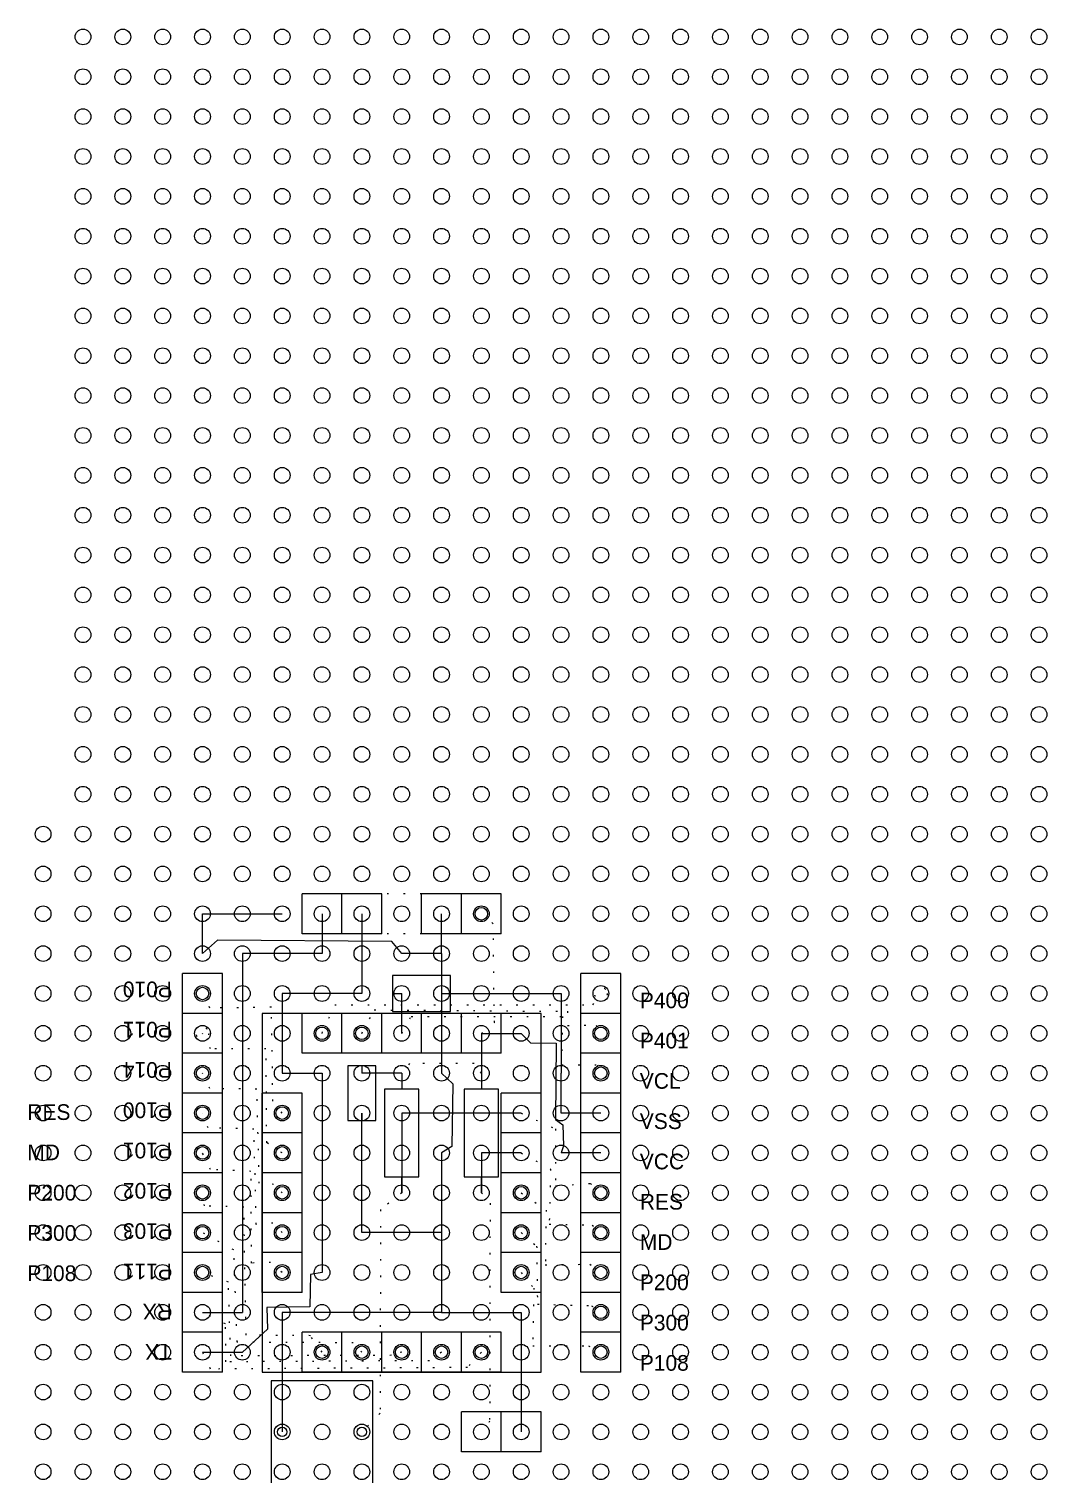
# Model space of a CAD drawing. Extents: x -65 to 72, y -77 to 74.
# Drawn here: x 6.7 to 71.6, y -18.5 to 74.2 of the extents above; entities that cross this region are included whole.
import ezdxf

# ---------------------------------------------------------------- set-up
doc = ezdxf.new("R2010")
doc.units = 0
doc.linetypes.add('DOTTINY', pattern=[0.9525, 0, -0.9525])
for name, color, linetype, lineweight in [('0_GND', 7, 'CONTINUOUS', 15), ('5V line', 1, 'CONTINUOUS', 15), ('condenser', 5, 'CONTINUOUS', 15)]:
    doc.layers.add(name, color=color, linetype=linetype, lineweight=lineweight)
for name, color, linetype, lineweight, true_color in [('0_wire', 92, 'CONTINUOUS', 15, 0x00c800), ('3.3V line', 40, 'CONTINUOUS', 15, 0xffaa00), ('resister', 134, 'CONTINUOUS', 15, 0x00b1b1), ('socket_header', 56, 'CONTINUOUS', 15, 0x808000), ('switch', 136, 'CONTINUOUS', 15, 0x008080), ('terminal', 16, 'CONTINUOUS', 15, 0x800000), ('universal_board', 253, 'CONTINUOUS', 15, 0xa0a0a4)]:
    doc.layers.add(name, color=color, linetype=linetype, lineweight=lineweight, true_color=true_color)
doc.styles.add('kst32b', font='kst32b')

msp = doc.modelspace()

# ---------------------------------------------------------------- linework, layer by layer
at = {"layer": '0_GND'}
for p, q in [((17.78, 15.24), (17.78, 17.78)), ((17.78, 17.78), (22.86, 17.78)), ((33.02, 15.24), (33.02, 17.78)), ((33.02, 15.24), (30.48, 15.24)), ((33.02, 15.24), (33.02, 12.7)), ((33.02, 12.7), (33.02, 10.16)), ((33.02, 12.7), (40.64, 12.7)), ((40.64, 12.7), (40.64, 7.62)), ((33.02, 10.16), (33.02, 7.62)), ((40.64, 5.08), (40.64, 7.62)), ((27.94, -2.54), (27.94, 5.08)), ((43.18, 5.08), (40.64, 5.08)), ((33.02, 2.54), (33.02, -7.62)), ((33.02, -2.54), (27.94, -2.54)), ((33.02, -7.62), (38.1, -7.62)), ((38.1, -7.62), (38.1, -15.24))]:
    msp.add_line(p, q, dxfattribs=at)
msp.add_lwpolyline([(33.02, -7.62), (22.86, -7.62), (22.86, -15.24)], dxfattribs=at)
at = {"layer": '0_wire'}
for p, q in [((25.4, 17.78), (25.4, 15.24)), ((27.94, 17.78), (27.94, 15.24)), ((25.4, 15.24), (20.32, 15.24)), ((20.32, 15.24), (20.32, -7.62)), ((27.94, 15.24), (27.94, 12.7)), ((27.94, 12.7), (22.86, 12.7)), ((22.86, 12.7), (22.86, 7.62)), ((22.86, 7.62), (25.4, 7.62)), ((25.4, 7.62), (25.4, -5.08)), ((38.1, 5.08), (30.48, 5.08)), ((30.48, 5.08), (30.48, 0)), ((38.1, 2.54), (35.56, 2.54)), ((35.56, 2.54), (35.56, 0)), ((17.78, -7.62), (20.32, -7.62)), ((17.78, -10.16), (20.32, -10.16))]:
    msp.add_line(p, q, dxfattribs=at)
for centre in [(17.78, 12.7), (25.4, 10.16), (27.94, 10.16), (43.18, 10.16), (17.78, 7.62), (17.78, 5.08), (22.86, 5.08), (17.78, 2.54), (22.86, 2.54), (17.78, 0), (22.86, 0), (38.1, 0), (43.18, 0), (17.78, -2.54), (22.86, -2.54), (38.1, -2.54), (43.18, -2.54), (17.78, -5.08), (22.86, -5.08), (38.1, -5.08), (43.18, -5.08), (43.18, -7.62), (25.4, -10.16), (27.94, -10.16), (30.48, -10.16), (33.02, -10.16), (35.56, -10.16), (43.18, -10.16)]:
    msp.add_circle(centre, 0.4, dxfattribs=at)
at = {"layer": '0_wire', "linetype": 'DOTTINY'}
for centre in [(43.18, 12.7), (17.78, 10.16)]:
    msp.add_circle(centre, 0.4, dxfattribs=at)
at = {"layer": '3.3V line'}
msp.add_line((30.48, 10.16), (30.48, 12.7), dxfattribs=at)
msp.add_circle((43.18, 7.62), 0.4, dxfattribs=at)
at = {"layer": '5V line'}
for p, q in [((35.56, 10.16), (35.56, 7.62)), ((35.56, 10.16), (38.1, 10.16)), ((30.48, 7.62), (27.94, 7.62))]:
    msp.add_line(p, q, dxfattribs=at)
at = {"layer": '5V line', "linetype": 'CONTINUOUS', "lineweight": 15}
msp.add_line((43.18, 2.54), (40.64, 2.54), dxfattribs=at)
at = {"layer": '5V line'}
msp.add_circle((35.56, 17.78), 0.4, dxfattribs=at)
at = {"layer": 'condenser'}
for p, q in [((33.6, 13.85), (29.9, 13.85)), ((29.9, 13.85), (29.9, 11.55)), ((33.6, 11.55), (33.6, 13.85)), ((29.9, 12.7), (30.48, 12.7)), ((33.02, 12.7), (33.6, 12.7)), ((29.9, 11.55), (33.6, 11.55)), ((28.84, 8.1), (27.04, 8.1)), ((27.04, 8.1), (27.04, 4.6)), ((27.94, 8.1), (27.94, 7.62)), ((28.84, 4.6), (28.84, 8.1)), ((27.94, 5.08), (27.94, 4.6)), ((27.04, 4.6), (28.84, 4.6))]:
    msp.add_line(p, q, dxfattribs=at)
at = {"layer": 'resister'}
for p, q in [((30.48, 7.62), (30.48, 6.61)), ((33.02, 7.62), (33.748, 6.949)), ((35.56, 7.62), (35.56, 6.61)), ((29.38, 6.61), (29.38, 1.01)), ((31.58, 6.61), (29.38, 6.61)), ((31.58, 1.01), (31.58, 6.61)), ((33.748, 6.949), (33.674, 2.957)), ((34.46, 6.61), (34.46, 1.01)), ((36.66, 6.61), (34.46, 6.61)), ((36.66, 1.01), (36.66, 6.61)), ((33.674, 2.957), (33.02, 2.54)), ((29.38, 1.01), (31.58, 1.01)), ((30.48, 0), (30.48, 1.01)), ((34.46, 1.01), (36.66, 1.01)), ((35.56, 0), (35.56, 1.01))]:
    msp.add_line(p, q, dxfattribs=at)
at = {"layer": 'resister', "linetype": 'DOTTINY'}
for points in [[(35.56, 10.16), (36.388, 10.852), (36.312, 17.15), (35.56, 17.78)], [(22.86, 5.08), (22.27, 5.837), (22.172, 11.822), (18.247, 11.773), (17.78, 12.7)], [(25.4, 10.16), (26.21, 11.975), (42.676, 11.975), (43.18, 12.7)], [(27.94, 10.16), (28.734, 11.652), (41.061, 11.564), (41.061, 10.654), (42.881, 10.684), (43.18, 10.16)], [(30.48, 10.16), (31.082, 11.241), (40.739, 11.241), (40.68, 8.159), (42.969, 8.159), (43.18, 7.62)], [(22.86, 2.54), (21.877, 3.188), (21.828, 9.173), (18.296, 9.173), (17.78, 10.16)], [(22.86, 0), (22.311, 0.531), (21.4, 0.607), (21.248, 6.602), (18.251, 6.64), (17.78, 7.62), (17.78, 7.62)], [(35.56, 7.62), (35.093, 8.237), (30.974, 8.237), (30.48, 7.62)], [(22.86, -2.54), (22.273, -1.935), (21.21, -2.011), (21.059, 4.06), (18.137, 4.136), (17.78, 5.08), (17.78, 5.08)], [(38.1, 5.08), (40.29, 4.066), (40.29, 0.444), (42.508, 0.591), (43.18, 0)], [(22.86, -5.08), (22.121, -4.439), (20.907, -4.477), (20.869, 1.366), (18.289, 1.48), (17.78, 2.54)], [(38.1, 2.54), (39.972, 1.515), (39.887, -2.001), (42.631, -2.059), (43.18, -2.54)], [(25.4, -10.16), (24.663, -9.106), (20.565, -9.068), (20.414, -0.911), (17.909, -0.835), (17.78, 0)], [(30.48, 0), (29.133, -1.068), (29.1, -14.049), (27.94, -15.24)], [(35.56, 0), (36.114, -0.671), (36.088, -14.559), (35.56, -15.24)], [(38.1, 0), (39.685, -1.1), (39.635, -4.598), (42.484, -4.548), (43.18, -5.08)], [(27.94, -10.16), (27.395, -9.562), (19.996, -9.524), (19.769, -3.643), (17.78, -2.54)], [(38.1, -2.54), (39.085, -3.399), (39.135, -7.097), (42.584, -7.197), (43.18, -7.62)], [(30.48, -10.16), (29.824, -10.359), (19.579, -10.397), (19.427, -5.692), (17.78, -5.08)], [(38.1, -5.08), (38.898, -6.074), (38.833, -9.757), (42.387, -9.757), (43.18, -10.16)], [(33.02, -10.16), (32.252, -10.7), (19.275, -10.776), (19.237, -8.348), (17.78, -7.62)], [(35.56, -10.16), (34.68, -11.135), (18.296, -11.233), (17.78, -10.16)]]:
    msp.add_lwpolyline(points, dxfattribs=at)
at = {"layer": 'resister'}
for points in [[(30.48, 15.24), (29.862, 16.012), (18.744, 16.088), (17.78, 15.24)], [(38.1, 10.16), (38.702, 9.562), (40.334, 9.524), (40.296, 4.667), (40.751, 4.326), (40.789, 2.998), (40.64, 2.54)], [(25.4, -5.08), (24.673, -5.2), (24.624, -7.26), (21.877, -7.309), (21.926, -8.682), (20.32, -10.16), (20.32, -10.16)]]:
    msp.add_lwpolyline(points, dxfattribs=at)
at = {"layer": 'socket_header'}
for p, q in [((24.13, 16.51), (24.13, 19.05)), ((26.67, 19.05), (24.13, 19.05)), ((26.67, 16.51), (26.67, 19.05)), ((26.67, 16.51), (26.67, 19.05)), ((29.21, 19.05), (26.67, 19.05)), ((29.21, 16.51), (29.21, 19.05)), ((29.21, 16.51), (29.21, 19.05)), ((31.75, 16.51), (31.75, 19.05)), ((31.75, 16.51), (31.75, 19.05)), ((34.29, 19.05), (31.75, 19.05)), ((34.29, 16.51), (34.29, 19.05)), ((34.29, 16.51), (34.29, 19.05)), ((36.83, 19.05), (34.29, 19.05)), ((36.83, 16.51), (36.83, 19.05)), ((26.67, 16.51), (24.13, 16.51)), ((29.21, 16.51), (26.67, 16.51)), ((34.29, 16.51), (31.75, 16.51)), ((36.83, 16.51), (34.29, 16.51)), ((16.51, 11.43), (16.51, 13.97)), ((19.05, 13.97), (16.51, 13.97)), ((19.05, 11.43), (19.05, 13.97)), ((41.91, 11.43), (41.91, 13.97)), ((44.45, 13.97), (41.91, 13.97)), ((44.45, 11.43), (44.45, 13.97)), ((19.05, 11.43), (16.51, 11.43)), ((16.51, 8.89), (16.51, 11.43)), ((19.05, 11.43), (16.51, 11.43)), ((19.05, 8.89), (19.05, 11.43)), ((24.13, 8.89), (24.13, 11.43)), ((26.67, 11.43), (24.13, 11.43)), ((26.67, 8.89), (26.67, 11.43)), ((26.67, 8.89), (26.67, 11.43)), ((29.21, 11.43), (26.67, 11.43)), ((29.21, 8.89), (29.21, 11.43)), ((29.21, 8.89), (29.21, 11.43)), ((31.75, 11.43), (29.21, 11.43)), ((31.75, 8.89), (31.75, 11.43)), ((31.75, 8.89), (31.75, 11.43)), ((34.29, 11.43), (31.75, 11.43)), ((34.29, 8.89), (34.29, 11.43)), ((34.29, 8.89), (34.29, 11.43)), ((36.83, 11.43), (34.29, 11.43)), ((36.83, 8.89), (36.83, 11.43)), ((44.45, 11.43), (41.91, 11.43)), ((41.91, 8.89), (41.91, 11.43)), ((44.45, 11.43), (41.91, 11.43)), ((44.45, 8.89), (44.45, 11.43)), ((19.05, 8.89), (16.51, 8.89)), ((16.51, 6.35), (16.51, 8.89)), ((19.05, 8.89), (16.51, 8.89)), ((19.05, 6.35), (19.05, 8.89)), ((26.67, 8.89), (24.13, 8.89)), ((29.21, 8.89), (26.67, 8.89)), ((31.75, 8.89), (29.21, 8.89)), ((34.29, 8.89), (31.75, 8.89)), ((36.83, 8.89), (34.29, 8.89)), ((44.45, 8.89), (41.91, 8.89)), ((41.91, 6.35), (41.91, 8.89)), ((44.45, 8.89), (41.91, 8.89)), ((44.45, 6.35), (44.45, 8.89)), ((19.05, 6.35), (16.51, 6.35)), ((16.51, 3.81), (16.51, 6.35)), ((19.05, 6.35), (16.51, 6.35)), ((19.05, 3.81), (19.05, 6.35)), ((21.59, 3.81), (21.59, 6.35)), ((24.13, 6.35), (21.59, 6.35)), ((24.13, 3.81), (24.13, 6.35)), ((36.83, 3.81), (36.83, 6.35)), ((39.37, 6.35), (36.83, 6.35)), ((39.37, 3.81), (39.37, 6.35)), ((44.45, 6.35), (41.91, 6.35)), ((41.91, 3.81), (41.91, 6.35)), ((44.45, 6.35), (41.91, 6.35)), ((44.45, 3.81), (44.45, 6.35)), ((19.05, 3.81), (16.51, 3.81)), ((16.51, 1.27), (16.51, 3.81)), ((19.05, 3.81), (16.51, 3.81)), ((19.05, 1.27), (19.05, 3.81)), ((24.13, 3.81), (21.59, 3.81)), ((21.59, 1.27), (21.59, 3.81)), ((24.13, 3.81), (21.59, 3.81)), ((24.13, 1.27), (24.13, 3.81)), ((39.37, 3.81), (36.83, 3.81)), ((36.83, 1.27), (36.83, 3.81)), ((39.37, 3.81), (36.83, 3.81)), ((39.37, 1.27), (39.37, 3.81)), ((44.45, 3.81), (41.91, 3.81)), ((41.91, 1.27), (41.91, 3.81)), ((44.45, 3.81), (41.91, 3.81)), ((44.45, 1.27), (44.45, 3.81)), ((19.05, 1.27), (16.51, 1.27)), ((16.51, -1.27), (16.51, 1.27)), ((19.05, 1.27), (16.51, 1.27)), ((19.05, -1.27), (19.05, 1.27)), ((24.13, 1.27), (21.59, 1.27)), ((21.59, -1.27), (21.59, 1.27)), ((24.13, 1.27), (21.59, 1.27)), ((24.13, -1.27), (24.13, 1.27)), ((39.37, 1.27), (36.83, 1.27)), ((36.83, -1.27), (36.83, 1.27)), ((39.37, 1.27), (36.83, 1.27)), ((39.37, -1.27), (39.37, 1.27)), ((44.45, 1.27), (41.91, 1.27)), ((41.91, -1.27), (41.91, 1.27)), ((44.45, 1.27), (41.91, 1.27)), ((44.45, -1.27), (44.45, 1.27)), ((19.05, -1.27), (16.51, -1.27)), ((16.51, -3.81), (16.51, -1.27)), ((19.05, -1.27), (16.51, -1.27)), ((19.05, -3.81), (19.05, -1.27)), ((24.13, -1.27), (21.59, -1.27)), ((21.59, -3.81), (21.59, -1.27)), ((24.13, -1.27), (21.59, -1.27)), ((24.13, -3.81), (24.13, -1.27)), ((39.37, -1.27), (36.83, -1.27)), ((36.83, -3.81), (36.83, -1.27)), ((39.37, -1.27), (36.83, -1.27)), ((39.37, -3.81), (39.37, -1.27)), ((44.45, -1.27), (41.91, -1.27)), ((41.91, -3.81), (41.91, -1.27)), ((44.45, -1.27), (41.91, -1.27)), ((44.45, -3.81), (44.45, -1.27)), ((19.05, -3.81), (16.51, -3.81)), ((16.51, -6.35), (16.51, -3.81)), ((19.05, -3.81), (16.51, -3.81)), ((19.05, -6.35), (19.05, -3.81)), ((24.13, -3.81), (21.59, -3.81)), ((21.59, -6.35), (21.59, -3.81)), ((24.13, -3.81), (21.59, -3.81)), ((24.13, -6.35), (24.13, -3.81)), ((39.37, -3.81), (36.83, -3.81)), ((36.83, -6.35), (36.83, -3.81)), ((39.37, -3.81), (36.83, -3.81)), ((39.37, -6.35), (39.37, -3.81)), ((44.45, -3.81), (41.91, -3.81)), ((41.91, -6.35), (41.91, -3.81)), ((44.45, -3.81), (41.91, -3.81)), ((44.45, -6.35), (44.45, -3.81)), ((19.05, -6.35), (16.51, -6.35)), ((16.51, -8.89), (16.51, -6.35)), ((19.05, -6.35), (16.51, -6.35)), ((19.05, -8.89), (19.05, -6.35)), ((24.13, -6.35), (21.59, -6.35)), ((39.37, -6.35), (36.83, -6.35)), ((44.45, -6.35), (41.91, -6.35)), ((41.91, -8.89), (41.91, -6.35)), ((44.45, -6.35), (41.91, -6.35)), ((44.45, -8.89), (44.45, -6.35)), ((19.05, -8.89), (16.51, -8.89)), ((16.51, -11.43), (16.51, -8.89)), ((19.05, -8.89), (16.51, -8.89)), ((19.05, -11.43), (19.05, -8.89)), ((24.13, -11.43), (24.13, -8.89)), ((26.67, -8.89), (24.13, -8.89)), ((26.67, -11.43), (26.67, -8.89)), ((26.67, -11.43), (26.67, -8.89)), ((29.21, -8.89), (26.67, -8.89)), ((29.21, -11.43), (29.21, -8.89)), ((29.21, -11.43), (29.21, -8.89)), ((31.75, -8.89), (29.21, -8.89)), ((31.75, -11.43), (31.75, -8.89)), ((31.75, -11.43), (31.75, -8.89)), ((34.29, -8.89), (31.75, -8.89)), ((34.29, -11.43), (34.29, -8.89)), ((34.29, -11.43), (34.29, -8.89)), ((36.83, -8.89), (34.29, -8.89)), ((36.83, -11.43), (36.83, -8.89)), ((44.45, -8.89), (41.91, -8.89)), ((41.91, -11.43), (41.91, -8.89)), ((44.45, -8.89), (41.91, -8.89)), ((44.45, -11.43), (44.45, -8.89)), ((19.05, -11.43), (16.51, -11.43)), ((26.67, -11.43), (24.13, -11.43)), ((29.21, -11.43), (26.67, -11.43)), ((31.75, -11.43), (29.21, -11.43)), ((34.29, -11.43), (31.75, -11.43)), ((36.83, -11.43), (34.29, -11.43)), ((44.45, -11.43), (41.91, -11.43)), ((34.29, -16.51), (34.29, -13.97)), ((36.83, -13.97), (34.29, -13.97)), ((36.83, -16.51), (36.83, -13.97)), ((36.83, -16.51), (36.83, -13.97)), ((39.37, -13.97), (36.83, -13.97)), ((39.37, -16.51), (39.37, -13.97)), ((36.83, -16.51), (34.29, -16.51)), ((39.37, -16.51), (36.83, -16.51))]:
    msp.add_line(p, q, dxfattribs=at)
at = {"layer": 'socket_header', "linetype": 'DOTTINY'}
for p, q in [((31.75, 19.05), (29.21, 19.05)), ((31.75, 16.51), (29.21, 16.51))]:
    msp.add_line(p, q, dxfattribs=at)
at = {"layer": 'switch'}
for p, q in [((28.65, -11.99), (22.15, -11.99)), ((22.15, -11.99), (22.15, -18.49)), ((28.65, -18.49), (28.65, -11.99))]:
    msp.add_line(p, q, dxfattribs=at)
for centre in [(22.86, -15.24), (27.94, -15.24)]:
    msp.add_circle(centre, 0.3, dxfattribs=at)
at = {"layer": 'terminal'}
for p, q in [((21.59, 11.43), (21.59, -11.43)), ((39.37, 11.43), (21.59, 11.43)), ((39.37, -11.43), (39.37, 11.43)), ((21.59, -11.43), (39.37, -11.43))]:
    msp.add_line(p, q, dxfattribs=at)
at = {"layer": 'universal_board'}
for centre in [(10.16, 73.66), (12.7, 73.66), (15.24, 73.66), (17.78, 73.66), (20.32, 73.66), (22.86, 73.66), (25.4, 73.66), (27.94, 73.66), (30.48, 73.66), (33.02, 73.66), (35.56, 73.66), (38.1, 73.66), (40.64, 73.66), (43.18, 73.66), (45.72, 73.66), (48.26, 73.66), (50.8, 73.66), (53.34, 73.66), (55.88, 73.66), (58.42, 73.66), (60.96, 73.66), (63.5, 73.66), (66.04, 73.66), (68.58, 73.66), (71.12, 73.66), (10.16, 71.12), (12.7, 71.12), (15.24, 71.12), (17.78, 71.12), (20.32, 71.12), (22.86, 71.12), (25.4, 71.12), (27.94, 71.12), (30.48, 71.12), (33.02, 71.12), (35.56, 71.12), (38.1, 71.12), (40.64, 71.12), (43.18, 71.12), (45.72, 71.12), (48.26, 71.12), (50.8, 71.12), (53.34, 71.12), (55.88, 71.12), (58.42, 71.12), (60.96, 71.12), (63.5, 71.12), (66.04, 71.12), (68.58, 71.12), (71.12, 71.12), (10.16, 68.58), (12.7, 68.58), (15.24, 68.58), (17.78, 68.58), (20.32, 68.58), (22.86, 68.58), (25.4, 68.58), (27.94, 68.58), (30.48, 68.58), (33.02, 68.58), (35.56, 68.58), (38.1, 68.58), (40.64, 68.58), (43.18, 68.58), (45.72, 68.58), (48.26, 68.58), (50.8, 68.58), (53.34, 68.58), (55.88, 68.58), (58.42, 68.58), (60.96, 68.58), (63.5, 68.58), (66.04, 68.58), (68.58, 68.58), (71.12, 68.58), (10.16, 66.04), (12.7, 66.04), (15.24, 66.04), (17.78, 66.04), (20.32, 66.04), (22.86, 66.04), (25.4, 66.04), (27.94, 66.04), (30.48, 66.04), (33.02, 66.04), (35.56, 66.04), (38.1, 66.04), (40.64, 66.04), (43.18, 66.04), (45.72, 66.04), (48.26, 66.04), (50.8, 66.04), (53.34, 66.04), (55.88, 66.04), (58.42, 66.04), (60.96, 66.04), (63.5, 66.04), (66.04, 66.04), (68.58, 66.04), (71.12, 66.04), (10.16, 63.5), (12.7, 63.5), (15.24, 63.5), (17.78, 63.5), (20.32, 63.5), (22.86, 63.5), (25.4, 63.5), (27.94, 63.5), (30.48, 63.5), (33.02, 63.5), (35.56, 63.5), (38.1, 63.5), (40.64, 63.5), (43.18, 63.5), (45.72, 63.5), (48.26, 63.5), (50.8, 63.5), (53.34, 63.5), (55.88, 63.5), (58.42, 63.5), (60.96, 63.5), (63.5, 63.5), (66.04, 63.5), (68.58, 63.5), (71.12, 63.5), (10.16, 60.96), (12.7, 60.96), (15.24, 60.96), (17.78, 60.96), (20.32, 60.96), (22.86, 60.96), (25.4, 60.96), (27.94, 60.96), (30.48, 60.96), (33.02, 60.96), (35.56, 60.96), (38.1, 60.96), (40.64, 60.96), (43.18, 60.96), (45.72, 60.96), (48.26, 60.96), (50.8, 60.96), (53.34, 60.96), (55.88, 60.96), (58.42, 60.96), (60.96, 60.96), (63.5, 60.96), (66.04, 60.96), (68.58, 60.96), (71.12, 60.96), (10.16, 58.42), (12.7, 58.42), (15.24, 58.42), (17.78, 58.42), (20.32, 58.42), (22.86, 58.42), (25.4, 58.42), (27.94, 58.42), (30.48, 58.42), (33.02, 58.42), (35.56, 58.42), (38.1, 58.42), (40.64, 58.42), (43.18, 58.42), (45.72, 58.42), (48.26, 58.42), (50.8, 58.42), (53.34, 58.42), (55.88, 58.42), (58.42, 58.42), (60.96, 58.42), (63.5, 58.42), (66.04, 58.42), (68.58, 58.42), (71.12, 58.42), (10.16, 55.88), (12.7, 55.88), (15.24, 55.88), (17.78, 55.88), (20.32, 55.88), (22.86, 55.88), (25.4, 55.88), (27.94, 55.88), (30.48, 55.88), (33.02, 55.88), (35.56, 55.88), (38.1, 55.88), (40.64, 55.88), (43.18, 55.88), (45.72, 55.88), (48.26, 55.88), (50.8, 55.88), (53.34, 55.88), (55.88, 55.88), (58.42, 55.88), (60.96, 55.88), (63.5, 55.88), (66.04, 55.88), (68.58, 55.88), (71.12, 55.88), (10.16, 53.34), (12.7, 53.34), (15.24, 53.34), (17.78, 53.34), (20.32, 53.34), (22.86, 53.34), (25.4, 53.34), (27.94, 53.34), (30.48, 53.34), (33.02, 53.34), (35.56, 53.34), (38.1, 53.34), (40.64, 53.34), (43.18, 53.34), (45.72, 53.34), (48.26, 53.34), (50.8, 53.34), (53.34, 53.34), (55.88, 53.34), (58.42, 53.34), (60.96, 53.34), (63.5, 53.34), (66.04, 53.34), (68.58, 53.34), (71.12, 53.34), (10.16, 50.8), (12.7, 50.8), (15.24, 50.8), (17.78, 50.8), (20.32, 50.8), (22.86, 50.8), (25.4, 50.8), (27.94, 50.8), (30.48, 50.8), (33.02, 50.8), (35.56, 50.8), (38.1, 50.8), (40.64, 50.8), (43.18, 50.8), (45.72, 50.8), (48.26, 50.8), (50.8, 50.8), (53.34, 50.8), (55.88, 50.8), (58.42, 50.8), (60.96, 50.8), (63.5, 50.8), (66.04, 50.8), (68.58, 50.8), (71.12, 50.8), (10.16, 48.26), (12.7, 48.26), (15.24, 48.26), (17.78, 48.26), (20.32, 48.26), (22.86, 48.26), (25.4, 48.26), (27.94, 48.26), (30.48, 48.26), (33.02, 48.26), (35.56, 48.26), (38.1, 48.26), (40.64, 48.26), (43.18, 48.26), (45.72, 48.26), (48.26, 48.26), (50.8, 48.26), (53.34, 48.26), (55.88, 48.26), (58.42, 48.26), (60.96, 48.26), (63.5, 48.26), (66.04, 48.26), (68.58, 48.26), (71.12, 48.26), (10.16, 45.72), (12.7, 45.72), (15.24, 45.72), (17.78, 45.72), (20.32, 45.72), (22.86, 45.72), (25.4, 45.72), (27.94, 45.72), (30.48, 45.72), (33.02, 45.72), (35.56, 45.72), (38.1, 45.72), (40.64, 45.72), (43.18, 45.72), (45.72, 45.72), (48.26, 45.72), (50.8, 45.72), (53.34, 45.72), (55.88, 45.72), (58.42, 45.72), (60.96, 45.72), (63.5, 45.72), (66.04, 45.72), (68.58, 45.72), (71.12, 45.72), (10.16, 43.18), (12.7, 43.18), (15.24, 43.18), (17.78, 43.18), (20.32, 43.18), (22.86, 43.18), (25.4, 43.18), (27.94, 43.18), (30.48, 43.18), (33.02, 43.18), (35.56, 43.18), (38.1, 43.18), (40.64, 43.18), (43.18, 43.18), (45.72, 43.18), (48.26, 43.18), (50.8, 43.18), (53.34, 43.18), (55.88, 43.18), (58.42, 43.18), (60.96, 43.18), (63.5, 43.18), (66.04, 43.18), (68.58, 43.18), (71.12, 43.18), (10.16, 40.64), (12.7, 40.64), (15.24, 40.64), (17.78, 40.64), (20.32, 40.64), (22.86, 40.64), (25.4, 40.64), (27.94, 40.64), (30.48, 40.64), (33.02, 40.64), (35.56, 40.64), (38.1, 40.64), (40.64, 40.64), (43.18, 40.64), (45.72, 40.64), (48.26, 40.64), (50.8, 40.64), (53.34, 40.64), (55.88, 40.64), (58.42, 40.64), (60.96, 40.64), (63.5, 40.64), (66.04, 40.64), (68.58, 40.64), (71.12, 40.64), (10.16, 38.1), (12.7, 38.1), (15.24, 38.1), (17.78, 38.1), (20.32, 38.1), (22.86, 38.1), (25.4, 38.1), (27.94, 38.1), (30.48, 38.1), (33.02, 38.1), (35.56, 38.1), (38.1, 38.1), (40.64, 38.1), (43.18, 38.1), (45.72, 38.1), (48.26, 38.1), (50.8, 38.1), (53.34, 38.1), (55.88, 38.1), (58.42, 38.1), (60.96, 38.1), (63.5, 38.1), (66.04, 38.1), (68.58, 38.1), (71.12, 38.1), (10.16, 35.56), (12.7, 35.56), (15.24, 35.56), (17.78, 35.56), (20.32, 35.56), (22.86, 35.56), (25.4, 35.56), (27.94, 35.56), (30.48, 35.56), (33.02, 35.56), (35.56, 35.56), (38.1, 35.56), (40.64, 35.56), (43.18, 35.56), (45.72, 35.56), (48.26, 35.56), (50.8, 35.56), (53.34, 35.56), (55.88, 35.56), (58.42, 35.56), (60.96, 35.56), (63.5, 35.56), (66.04, 35.56), (68.58, 35.56), (71.12, 35.56), (10.16, 33.02), (12.7, 33.02), (15.24, 33.02), (17.78, 33.02), (20.32, 33.02), (22.86, 33.02), (25.4, 33.02), (27.94, 33.02), (30.48, 33.02), (33.02, 33.02), (35.56, 33.02), (38.1, 33.02), (40.64, 33.02), (43.18, 33.02), (45.72, 33.02), (48.26, 33.02), (50.8, 33.02), (53.34, 33.02), (55.88, 33.02), (58.42, 33.02), (60.96, 33.02), (63.5, 33.02), (66.04, 33.02), (68.58, 33.02), (71.12, 33.02), (10.16, 30.48), (12.7, 30.48), (15.24, 30.48), (17.78, 30.48), (20.32, 30.48), (22.86, 30.48), (25.4, 30.48), (27.94, 30.48), (30.48, 30.48), (33.02, 30.48), (35.56, 30.48), (38.1, 30.48), (40.64, 30.48), (43.18, 30.48), (45.72, 30.48), (48.26, 30.48), (50.8, 30.48), (53.34, 30.48), (55.88, 30.48), (58.42, 30.48), (60.96, 30.48), (63.5, 30.48), (66.04, 30.48), (68.58, 30.48), (71.12, 30.48), (10.16, 27.94), (12.7, 27.94), (15.24, 27.94), (17.78, 27.94), (20.32, 27.94), (22.86, 27.94), (25.4, 27.94), (27.94, 27.94), (30.48, 27.94), (33.02, 27.94), (35.56, 27.94), (38.1, 27.94), (40.64, 27.94), (43.18, 27.94), (45.72, 27.94), (48.26, 27.94), (50.8, 27.94), (53.34, 27.94), (55.88, 27.94), (58.42, 27.94), (60.96, 27.94), (63.5, 27.94), (66.04, 27.94), (68.58, 27.94), (71.12, 27.94), (10.16, 25.4), (12.7, 25.4), (15.24, 25.4), (17.78, 25.4), (20.32, 25.4), (22.86, 25.4), (25.4, 25.4), (27.94, 25.4), (30.48, 25.4), (33.02, 25.4), (35.56, 25.4), (38.1, 25.4), (40.64, 25.4), (43.18, 25.4), (45.72, 25.4), (48.26, 25.4), (50.8, 25.4), (53.34, 25.4), (55.88, 25.4), (58.42, 25.4), (60.96, 25.4), (63.5, 25.4), (66.04, 25.4), (68.58, 25.4), (71.12, 25.4), (7.62, 22.86), (10.16, 22.86), (12.7, 22.86), (15.24, 22.86), (17.78, 22.86), (20.32, 22.86), (22.86, 22.86), (25.4, 22.86), (27.94, 22.86), (30.48, 22.86), (33.02, 22.86), (35.56, 22.86), (38.1, 22.86), (40.64, 22.86), (43.18, 22.86), (45.72, 22.86), (48.26, 22.86), (50.8, 22.86), (53.34, 22.86), (55.88, 22.86), (58.42, 22.86), (60.96, 22.86), (63.5, 22.86), (66.04, 22.86), (68.58, 22.86), (71.12, 22.86), (7.62, 20.32), (10.16, 20.32), (12.7, 20.32), (15.24, 20.32), (17.78, 20.32), (20.32, 20.32), (22.86, 20.32), (25.4, 20.32), (27.94, 20.32), (30.48, 20.32), (33.02, 20.32), (35.56, 20.32), (38.1, 20.32), (40.64, 20.32), (43.18, 20.32), (45.72, 20.32), (48.26, 20.32), (50.8, 20.32), (53.34, 20.32), (55.88, 20.32), (58.42, 20.32), (60.96, 20.32), (63.5, 20.32), (66.04, 20.32), (68.58, 20.32), (71.12, 20.32), (7.62, 17.78), (10.16, 17.78), (12.7, 17.78), (15.24, 17.78), (17.78, 17.78), (20.32, 17.78), (22.86, 17.78), (25.4, 17.78), (27.94, 17.78), (30.48, 17.78), (33.02, 17.78), (35.56, 17.78), (38.1, 17.78), (40.64, 17.78), (43.18, 17.78), (45.72, 17.78), (48.26, 17.78), (50.8, 17.78), (53.34, 17.78), (55.88, 17.78), (58.42, 17.78), (60.96, 17.78), (63.5, 17.78), (66.04, 17.78), (68.58, 17.78), (71.12, 17.78), (7.62, 15.24), (10.16, 15.24), (12.7, 15.24), (15.24, 15.24), (17.78, 15.24), (20.32, 15.24), (22.86, 15.24), (25.4, 15.24), (27.94, 15.24), (30.48, 15.24), (33.02, 15.24), (35.56, 15.24), (38.1, 15.24), (40.64, 15.24), (43.18, 15.24), (45.72, 15.24), (48.26, 15.24), (50.8, 15.24), (53.34, 15.24), (55.88, 15.24), (58.42, 15.24), (60.96, 15.24), (63.5, 15.24), (66.04, 15.24), (68.58, 15.24), (71.12, 15.24), (7.62, 12.7), (10.16, 12.7), (12.7, 12.7), (15.24, 12.7), (17.78, 12.7), (20.32, 12.7), (22.86, 12.7), (25.4, 12.7), (27.94, 12.7), (30.48, 12.7), (33.02, 12.7), (35.56, 12.7), (38.1, 12.7), (40.64, 12.7), (43.18, 12.7), (45.72, 12.7), (48.26, 12.7), (50.8, 12.7), (53.34, 12.7), (55.88, 12.7), (58.42, 12.7), (60.96, 12.7), (63.5, 12.7), (66.04, 12.7), (68.58, 12.7), (71.12, 12.7), (7.62, 10.16), (10.16, 10.16), (12.7, 10.16), (15.24, 10.16), (17.78, 10.16), (20.32, 10.16), (22.86, 10.16), (25.4, 10.16), (27.94, 10.16), (30.48, 10.16), (33.02, 10.16), (35.56, 10.16), (38.1, 10.16), (40.64, 10.16), (43.18, 10.16), (45.72, 10.16), (48.26, 10.16), (50.8, 10.16), (53.34, 10.16), (55.88, 10.16), (58.42, 10.16), (60.96, 10.16), (63.5, 10.16), (66.04, 10.16), (68.58, 10.16), (71.12, 10.16), (7.62, 7.62), (10.16, 7.62), (12.7, 7.62), (15.24, 7.62), (17.78, 7.62), (20.32, 7.62), (22.86, 7.62), (25.4, 7.62), (27.94, 7.62), (30.48, 7.62), (33.02, 7.62), (35.56, 7.62), (38.1, 7.62), (40.64, 7.62), (43.18, 7.62), (45.72, 7.62), (48.26, 7.62), (50.8, 7.62), (53.34, 7.62), (55.88, 7.62), (58.42, 7.62), (60.96, 7.62), (63.5, 7.62), (66.04, 7.62), (68.58, 7.62), (71.12, 7.62), (7.62, 5.08), (10.16, 5.08), (12.7, 5.08), (15.24, 5.08), (17.78, 5.08), (20.32, 5.08), (22.86, 5.08), (25.4, 5.08), (27.94, 5.08), (30.48, 5.08), (33.02, 5.08), (35.56, 5.08), (38.1, 5.08), (40.64, 5.08), (43.18, 5.08), (45.72, 5.08), (48.26, 5.08), (50.8, 5.08), (53.34, 5.08), (55.88, 5.08), (58.42, 5.08), (60.96, 5.08), (63.5, 5.08), (66.04, 5.08), (68.58, 5.08), (71.12, 5.08), (7.62, 2.54), (10.16, 2.54), (12.7, 2.54), (15.24, 2.54), (17.78, 2.54), (20.32, 2.54), (22.86, 2.54), (25.4, 2.54), (27.94, 2.54), (30.48, 2.54), (33.02, 2.54), (35.56, 2.54), (38.1, 2.54), (40.64, 2.54), (43.18, 2.54), (45.72, 2.54), (48.26, 2.54), (50.8, 2.54), (53.34, 2.54), (55.88, 2.54), (58.42, 2.54), (60.96, 2.54), (63.5, 2.54), (66.04, 2.54), (68.58, 2.54), (71.12, 2.54), (7.62, 0), (10.16, 0), (12.7, 0), (15.24, 0), (17.78, 0), (20.32, 0), (22.86, 0), (25.4, 0), (27.94, 0), (30.48, 0), (33.02, 0), (35.56, 0), (38.1, 0), (40.64, 0), (43.18, 0), (45.72, 0), (48.26, 0), (50.8, 0), (53.34, 0), (55.88, 0), (58.42, 0), (60.96, 0), (63.5, 0), (66.04, 0), (68.58, 0), (71.12, 0), (7.62, -2.54), (10.16, -2.54), (12.7, -2.54), (15.24, -2.54), (17.78, -2.54), (20.32, -2.54), (22.86, -2.54), (25.4, -2.54), (27.94, -2.54), (30.48, -2.54), (33.02, -2.54), (35.56, -2.54), (38.1, -2.54), (40.64, -2.54), (43.18, -2.54), (45.72, -2.54), (48.26, -2.54), (50.8, -2.54), (53.34, -2.54), (55.88, -2.54), (58.42, -2.54), (60.96, -2.54), (63.5, -2.54), (66.04, -2.54), (68.58, -2.54), (71.12, -2.54), (7.62, -5.08), (10.16, -5.08), (12.7, -5.08), (15.24, -5.08), (17.78, -5.08), (20.32, -5.08), (22.86, -5.08), (25.4, -5.08), (27.94, -5.08), (30.48, -5.08), (33.02, -5.08), (35.56, -5.08), (38.1, -5.08), (40.64, -5.08), (43.18, -5.08), (45.72, -5.08), (48.26, -5.08), (50.8, -5.08), (53.34, -5.08), (55.88, -5.08), (58.42, -5.08), (60.96, -5.08), (63.5, -5.08), (66.04, -5.08), (68.58, -5.08), (71.12, -5.08), (7.62, -7.62), (10.16, -7.62), (12.7, -7.62), (15.24, -7.62), (17.78, -7.62), (20.32, -7.62), (22.86, -7.62), (25.4, -7.62), (27.94, -7.62), (30.48, -7.62), (33.02, -7.62), (35.56, -7.62), (38.1, -7.62), (40.64, -7.62), (43.18, -7.62), (45.72, -7.62), (48.26, -7.62), (50.8, -7.62), (53.34, -7.62), (55.88, -7.62), (58.42, -7.62), (60.96, -7.62), (63.5, -7.62), (66.04, -7.62), (68.58, -7.62), (71.12, -7.62), (7.62, -10.16), (10.16, -10.16), (12.7, -10.16), (15.24, -10.16), (17.78, -10.16), (20.32, -10.16), (22.86, -10.16), (25.4, -10.16), (27.94, -10.16), (30.48, -10.16), (33.02, -10.16), (35.56, -10.16), (38.1, -10.16), (40.64, -10.16), (43.18, -10.16), (45.72, -10.16), (48.26, -10.16), (50.8, -10.16), (53.34, -10.16), (55.88, -10.16), (58.42, -10.16), (60.96, -10.16), (63.5, -10.16), (66.04, -10.16), (68.58, -10.16), (71.12, -10.16), (7.62, -12.7), (10.16, -12.7), (12.7, -12.7), (15.24, -12.7), (17.78, -12.7), (20.32, -12.7), (22.86, -12.7), (25.4, -12.7), (27.94, -12.7), (30.48, -12.7), (33.02, -12.7), (35.56, -12.7), (38.1, -12.7), (40.64, -12.7), (43.18, -12.7), (45.72, -12.7), (48.26, -12.7), (50.8, -12.7), (53.34, -12.7), (55.88, -12.7), (58.42, -12.7), (60.96, -12.7), (63.5, -12.7), (66.04, -12.7), (68.58, -12.7), (71.12, -12.7), (7.62, -15.24), (10.16, -15.24), (12.7, -15.24), (15.24, -15.24), (17.78, -15.24), (20.32, -15.24), (22.86, -15.24), (25.4, -15.24), (27.94, -15.24), (30.48, -15.24), (33.02, -15.24), (35.56, -15.24), (38.1, -15.24), (40.64, -15.24), (43.18, -15.24), (45.72, -15.24), (48.26, -15.24), (50.8, -15.24), (53.34, -15.24), (55.88, -15.24), (58.42, -15.24), (60.96, -15.24), (63.5, -15.24), (66.04, -15.24), (68.58, -15.24), (71.12, -15.24), (7.62, -17.78), (10.16, -17.78), (12.7, -17.78), (15.24, -17.78), (17.78, -17.78), (20.32, -17.78), (22.86, -17.78), (25.4, -17.78), (27.94, -17.78), (30.48, -17.78), (33.02, -17.78), (35.56, -17.78), (38.1, -17.78), (40.64, -17.78), (43.18, -17.78), (45.72, -17.78), (48.26, -17.78), (50.8, -17.78), (53.34, -17.78), (55.88, -17.78), (58.42, -17.78), (60.96, -17.78), (63.5, -17.78), (66.04, -17.78), (68.58, -17.78), (71.12, -17.78)]:
    msp.add_circle(centre, 0.5, dxfattribs=at)

# ---------------------------------------------------------------- texts
at = {"layer": 'socket_header', "insert": (15.826, 1.417), "char_height": 1, "width": 2.70222, "attachment_point": 4, "rotation": 180, "line_spacing_factor": 1.54, "style": 'kst32b'}
msp.add_mtext('TX\\PRX\\PP111\\PP103\\PP102\\PP101\\PP100\\PP014\\PP011\\PP010', dxfattribs=at)
at = {"layer": 'socket_header', "char_height": 1, "width": 2.87556, "attachment_point": 4, "line_spacing_factor": 1.54, "style": 'kst32b'}
for s, insert in [('P400\\PP401\\PVCL\\PVSS\\PVCC\\PRES\\PMD\\PP200\\PP300\\PP108', (45.663, 0.704)), ('RES\\PMD\\PP200\\PP300\\PP108', (6.612, 0))]:
    msp.add_mtext(s, dxfattribs=dict(at, insert=insert))

doc.saveas('drawing.dxf')
